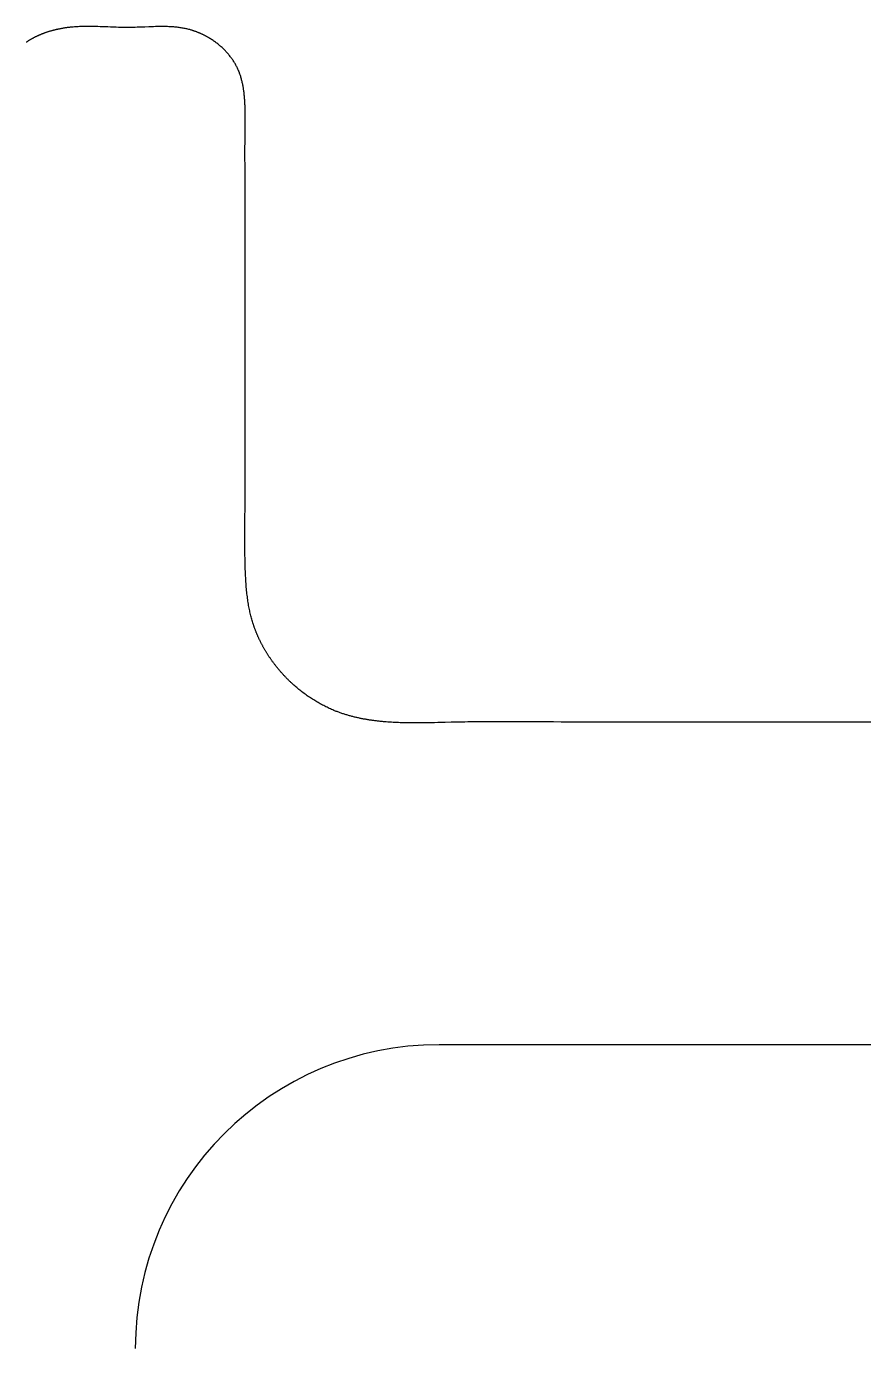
# Model space of a CAD drawing. Header units: millimetres. Extents: x -9 to 276, y -90 to 14.
# Drawn here: x 258.61 to 264.33, y 4.97 to 14 of the extents above; entities that cross this region are included whole.
import ezdxf

# ---------------------------------------------------------------- set-up
doc = ezdxf.new("R2010")
doc.units = ezdxf.units.MM
doc.layers.add('BLACK', color=7, linetype='CONTINUOUS')

msp = doc.modelspace()

# ---------------------------------------------------------------- linework, layer by layer
at = {"layer": 'BLACK', "linetype": 'Continuous'}
for p, q in [((258.894683, 13.993612), (258.890611, 13.993107)), ((258.898849, 13.994107), (258.894683, 13.993612)), ((258.903015, 13.994582), (258.898849, 13.994107)), ((258.907182, 13.995037), (258.903015, 13.994582)), ((258.91135, 13.995471), (258.907182, 13.995037)), ((258.919687, 13.996281), (258.91135, 13.995471)), ((258.928027, 13.997015), (258.919687, 13.996281)), ((258.936369, 13.997675), (258.928027, 13.997015)), ((258.944714, 13.998264), (258.936369, 13.997675)), ((258.953062, 13.998785), (258.944714, 13.998264)), ((258.961412, 13.99924), (258.953062, 13.998785)), ((258.969765, 13.999632), (258.961412, 13.99924)), ((258.97812, 13.999964), (258.969765, 13.999632)), ((258.986479, 14.000238), (258.97812, 13.999964)), ((258.99484, 14.000456), (258.986479, 14.000238)), ((259.003205, 14.000622), (258.99484, 14.000456)), ((259.011572, 14.000738), (259.003205, 14.000622)), ((259.019942, 14.000807), (259.011572, 14.000738)), ((259.028315, 14.000831), (259.019942, 14.000807)), ((259.036692, 14.000813), (259.028315, 14.000831)), ((259.045072, 14.000755), (259.036692, 14.000813)), ((259.053454, 14.000661), (259.045072, 14.000755)), ((259.061841, 14.000532), (259.053454, 14.000661)), ((259.07023, 14.000372), (259.061841, 14.000532)), ((259.078623, 14.000182), (259.07023, 14.000372)), ((259.087019, 13.999967), (259.078623, 14.000182)), ((259.095419, 13.999727), (259.087019, 13.999967)), ((259.112228, 13.999187), (259.095419, 13.999727)), ((259.129052, 13.998584), (259.112228, 13.999187)), ((259.145891, 13.997938), (259.129052, 13.998584)), ((259.162746, 13.997271), (259.145891, 13.997938)), ((259.181222, 13.99654), (259.162746, 13.997271)), ((259.202678, 13.995727), (259.181222, 13.99654)), ((259.220541, 13.99511), (259.202678, 13.995727)), ((259.236389, 13.994628), (259.220541, 13.99511)), ((259.250893, 13.994257), (259.236389, 13.994628)), ((259.264414, 13.993983), (259.250893, 13.994257)), ((259.277175, 13.993798), (259.264414, 13.993983)), ((259.289322, 13.993695), (259.277175, 13.993798)), ((259.300959, 13.993672), (259.289322, 13.993695)), ((259.312165, 13.993725), (259.300959, 13.993672)), ((259.318687, 13.993792), (259.312165, 13.993725)), ((259.325211, 13.993884), (259.318687, 13.993792)), ((259.331737, 13.994), (259.325211, 13.993884)), ((259.338266, 13.994138), (259.331737, 13.994)), ((259.351328, 13.994473), (259.338266, 13.994138)), ((259.364396, 13.994876), (259.351328, 13.994473)), ((259.377466, 13.995333), (259.364396, 13.994876)), ((259.390537, 13.99583), (259.377466, 13.995333)), ((259.416675, 13.996892), (259.390537, 13.99583)), ((259.442939, 13.997959), (259.416675, 13.996892)), ((259.460309, 13.998611), (259.442939, 13.997959)), ((259.47527, 13.999109), (259.460309, 13.998611)), ((259.488734, 13.99949), (259.47527, 13.999109)), ((259.501144, 13.99977), (259.488734, 13.99949)), ((259.512756, 13.99996), (259.501144, 13.99977)), ((259.523732, 14.000066), (259.512756, 13.99996)), ((259.534185, 14.000093), (259.523732, 14.000066)), ((259.544196, 14.000043), (259.534185, 14.000093)), ((259.553827, 13.99992), (259.544196, 14.000043)), ((259.563125, 13.999725), (259.553827, 13.99992)), ((259.572129, 13.99946), (259.563125, 13.999725)), ((259.580869, 13.999126), (259.572129, 13.99946)), ((259.58937, 13.998724), (259.580869, 13.999126)), ((259.597655, 13.998256), (259.58937, 13.998724)), ((259.605742, 13.997721), (259.597655, 13.998256)), ((259.613645, 13.99712), (259.605742, 13.997721)), ((259.62138, 13.996455), (259.613645, 13.99712)), ((259.628957, 13.995725), (259.62138, 13.996455)), ((259.636388, 13.994931), (259.628957, 13.995725)), ((259.643681, 13.994074), (259.636388, 13.994931)), ((259.650846, 13.993153), (259.643681, 13.994074)), ((258.622435, 13.903231), (258.619715, 13.901523)), ((258.625167, 13.904922), (258.622435, 13.903231)), ((258.627925, 13.906606), (258.625167, 13.904922)), ((258.630694, 13.908273), (258.627925, 13.906606)), ((258.633489, 13.909932), (258.630694, 13.908273)), ((258.636296, 13.911574), (258.633489, 13.909932)), ((258.639128, 13.913209), (258.636296, 13.911574)), ((258.641972, 13.914826), (258.639128, 13.913209)), ((258.644842, 13.916436), (258.641972, 13.914826)), ((258.647723, 13.918028), (258.644842, 13.916436)), ((258.650631, 13.919612), (258.647723, 13.918028)), ((258.65355, 13.921179), (258.650631, 13.919612)), ((258.656495, 13.922738), (258.65355, 13.921179)), ((258.659451, 13.92428), (258.656495, 13.922738)), ((258.662435, 13.925813), (258.659451, 13.92428)), ((258.665428, 13.927328), (258.662435, 13.925813)), ((258.66845, 13.928835), (258.665428, 13.927328)), ((258.671481, 13.930325), (258.66845, 13.928835)), ((258.67454, 13.931805), (258.671481, 13.930325)), ((258.677609, 13.933269), (258.67454, 13.931805)), ((258.680705, 13.934723), (258.677609, 13.933269)), ((258.683812, 13.936159), (258.680705, 13.934723)), ((258.686946, 13.937586), (258.683812, 13.936159)), ((258.690091, 13.938996), (258.686946, 13.937586)), ((258.693263, 13.940395), (258.690091, 13.938996)), ((258.696445, 13.941778), (258.693263, 13.940395)), ((258.699655, 13.94315), (258.696445, 13.941778)), ((258.702874, 13.944504), (258.699655, 13.94315)), ((258.706121, 13.945849), (258.702874, 13.944504)), ((258.709378, 13.947175), (258.706121, 13.945849)), ((258.712663, 13.948491), (258.709378, 13.947175)), ((258.715957, 13.949789), (258.712663, 13.948491)), ((258.71928, 13.951077), (258.715957, 13.949789)), ((258.722611, 13.952346), (258.71928, 13.951077)), ((258.725971, 13.953605), (258.722611, 13.952346)), ((258.729339, 13.954845), (258.725971, 13.953605)), ((258.732736, 13.956075), (258.729339, 13.954845)), ((258.736141, 13.957286), (258.732736, 13.956075)), ((258.739574, 13.958486), (258.736141, 13.957286)), ((258.743016, 13.959667), (258.739574, 13.958486)), ((258.746486, 13.960837), (258.743016, 13.959667)), ((258.749964, 13.961988), (258.746486, 13.960837)), ((258.753471, 13.963127), (258.749964, 13.961988)), ((258.756985, 13.964247), (258.753471, 13.963127)), ((258.760528, 13.965356), (258.756985, 13.964247)), ((258.764078, 13.966446), (258.760528, 13.965356)), ((258.767657, 13.967523), (258.764078, 13.966446)), ((258.771242, 13.968581), (258.767657, 13.967523)), ((258.774856, 13.969627), (258.771242, 13.968581)), ((258.778477, 13.970654), (258.774856, 13.969627)), ((258.782126, 13.971667), (258.778477, 13.970654)), ((258.785781, 13.972662), (258.782126, 13.971667)), ((258.789465, 13.973643), (258.785781, 13.972662)), ((258.793154, 13.974606), (258.789465, 13.973643)), ((258.796872, 13.975554), (258.793154, 13.974606)), ((258.800595, 13.976484), (258.796872, 13.975554)), ((258.804346, 13.977399), (258.800595, 13.976484)), ((258.808102, 13.978295), (258.804346, 13.977399)), ((258.811886, 13.979177), (258.808102, 13.978295)), ((258.815675, 13.980039), (258.811886, 13.979177)), ((258.819491, 13.980887), (258.815675, 13.980039)), ((258.823312, 13.981715), (258.819491, 13.980887)), ((258.82716, 13.982529), (258.823312, 13.981715)), ((258.831013, 13.983323), (258.82716, 13.982529)), ((258.834891, 13.984102), (258.831013, 13.983323)), ((258.838774, 13.984861), (258.834891, 13.984102)), ((258.842683, 13.985604), (258.838774, 13.984861)), ((258.846596, 13.986328), (258.842683, 13.985604)), ((258.850534, 13.987036), (258.846596, 13.986328)), ((258.854476, 13.987724), (258.850534, 13.987036)), ((258.858443, 13.988396), (258.854476, 13.987724)), ((258.862412, 13.989049), (258.858443, 13.988396)), ((258.866406, 13.989684), (258.862412, 13.989049)), ((258.870403, 13.9903), (258.866406, 13.989684)), ((258.874424, 13.990899), (258.870403, 13.9903)), ((258.878447, 13.991478), (258.874424, 13.990899)), ((258.882493, 13.992041), (258.878447, 13.991478)), ((258.886541, 13.992583), (258.882493, 13.992041)), ((258.890611, 13.993107), (258.886541, 13.992583)), ((259.657889, 13.992168), (259.650846, 13.993153)), ((259.664818, 13.991121), (259.657889, 13.992168)), ((259.671639, 13.990011), (259.664818, 13.991121)), ((259.678357, 13.988838), (259.671639, 13.990011)), ((259.684977, 13.987602), (259.678357, 13.988838)), ((259.691506, 13.986304), (259.684977, 13.987602)), ((259.697946, 13.984943), (259.691506, 13.986304)), ((259.704302, 13.983519), (259.697946, 13.984943)), ((259.710578, 13.982033), (259.704302, 13.983519)), ((259.716777, 13.980484), (259.710578, 13.982033)), ((259.722903, 13.978871), (259.716777, 13.980484)), ((259.728959, 13.977196), (259.722903, 13.978871)), ((259.729519, 13.977037), (259.728959, 13.977196)), ((259.73255, 13.976163), (259.729519, 13.977037)), ((259.735578, 13.97527), (259.73255, 13.976163)), ((259.738611, 13.974354), (259.735578, 13.97527)), ((259.74164, 13.973418), (259.738611, 13.974354)), ((259.744672, 13.972461), (259.74164, 13.973418)), ((259.747701, 13.971483), (259.744672, 13.972461)), ((259.750732, 13.970483), (259.747701, 13.971483)), ((259.75376, 13.969464), (259.750732, 13.970483)), ((259.756789, 13.968423), (259.75376, 13.969464)), ((259.759814, 13.967362), (259.756789, 13.968423)), ((259.762841, 13.966279), (259.759814, 13.967362)), ((259.765863, 13.965177), (259.762841, 13.966279)), ((259.768886, 13.964053), (259.765863, 13.965177)), ((259.771904, 13.962909), (259.768886, 13.964053)), ((259.774922, 13.961744), (259.771904, 13.962909)), ((259.777934, 13.960559), (259.774922, 13.961744)), ((259.780946, 13.959354), (259.777934, 13.960559)), ((259.783952, 13.958129), (259.780946, 13.959354)), ((259.786957, 13.956882), (259.783952, 13.958129)), ((259.789956, 13.955617), (259.786957, 13.956882)), ((259.792953, 13.954331), (259.789956, 13.955617)), ((259.795943, 13.953025), (259.792953, 13.954331)), ((259.798931, 13.951699), (259.795943, 13.953025)), ((259.801912, 13.950354), (259.798931, 13.951699)), ((259.80489, 13.948989), (259.801912, 13.950354)), ((259.80786, 13.947604), (259.80489, 13.948989)), ((259.810827, 13.9462), (259.80786, 13.947604)), ((259.813786, 13.944777), (259.810827, 13.9462)), ((259.81674, 13.943334), (259.813786, 13.944777)), ((259.819686, 13.941873), (259.81674, 13.943334)), ((259.822627, 13.940392), (259.819686, 13.941873)), ((259.825559, 13.938892), (259.822627, 13.940392)), ((259.828485, 13.937374), (259.825559, 13.938892)), ((259.831403, 13.935837), (259.828485, 13.937374)), ((259.834314, 13.934281), (259.831403, 13.935837)), ((259.837216, 13.932708), (259.834314, 13.934281)), ((259.84011, 13.931116), (259.837216, 13.932708)), ((259.842995, 13.929506), (259.84011, 13.931116)), ((259.845871, 13.927877), (259.842995, 13.929506)), ((259.848738, 13.926232), (259.845871, 13.927877)), ((259.851596, 13.924568), (259.848738, 13.926232)), ((259.854444, 13.922887), (259.851596, 13.924568)), ((259.86011, 13.919473), (259.854444, 13.922887)), ((259.865734, 13.915991), (259.86011, 13.919473)), ((259.871315, 13.912442), (259.865734, 13.915991)), ((259.876849, 13.908827), (259.871315, 13.912442)), ((259.882336, 13.905148), (259.876849, 13.908827)), ((259.887773, 13.901407), (259.882336, 13.905148)), ((258.609032, 13.89458), (258.606411, 13.892817)), ((258.611679, 13.896336), (258.609032, 13.89458)), ((258.614337, 13.898075), (258.611679, 13.896336)), ((258.61702, 13.899807), (258.614337, 13.898075)), ((258.619715, 13.901523), (258.61702, 13.899807)), ((259.893158, 13.897603), (259.887773, 13.901407)), ((259.89849, 13.89374), (259.893158, 13.897603)), ((259.903767, 13.889818), (259.89849, 13.89374)), ((259.908987, 13.885839), (259.903767, 13.889818)), ((259.914148, 13.881805), (259.908987, 13.885839)), ((259.919249, 13.877716), (259.914148, 13.881805)), ((259.924288, 13.873575), (259.919249, 13.877716)), ((259.929263, 13.869382), (259.924288, 13.873575)), ((259.934173, 13.86514), (259.929263, 13.869382)), ((259.939017, 13.86085), (259.934173, 13.86514)), ((259.943794, 13.856514), (259.939017, 13.86085)), ((259.948501, 13.852133), (259.943794, 13.856514)), ((259.953137, 13.847708), (259.948501, 13.852133)), ((259.957703, 13.843242), (259.953137, 13.847708)), ((259.962195, 13.838735), (259.957703, 13.843242)), ((259.966614, 13.834189), (259.962195, 13.838735)), ((259.970958, 13.829606), (259.966614, 13.834189)), ((259.975227, 13.824988), (259.970958, 13.829606)), ((259.979418, 13.820335), (259.975227, 13.824988)), ((259.983532, 13.815649), (259.979418, 13.820335)), ((259.987568, 13.810931), (259.983532, 13.815649)), ((259.991525, 13.806184), (259.987568, 13.810931)), ((259.995403, 13.801408), (259.991525, 13.806184)), ((259.9992, 13.796604), (259.995403, 13.801408)), ((260.002916, 13.791775), (259.9992, 13.796604)), ((260.006551, 13.78692), (260.002916, 13.791775)), ((260.010104, 13.782043), (260.006551, 13.78692)), ((260.013575, 13.777143), (260.010104, 13.782043)), ((260.016963, 13.772222), (260.013575, 13.777143)), ((260.020269, 13.767282), (260.016963, 13.772222)), ((260.023491, 13.762323), (260.020269, 13.767282)), ((260.02663, 13.757346), (260.023491, 13.762323)), ((260.029685, 13.752353), (260.02663, 13.757346)), ((260.032656, 13.747345), (260.029685, 13.752353)), ((260.035544, 13.742322), (260.032656, 13.747345)), ((260.038347, 13.737286), (260.035544, 13.742322)), ((260.041066, 13.732238), (260.038347, 13.737286)), ((260.043702, 13.727178), (260.041066, 13.732238)), ((260.046253, 13.722107), (260.043702, 13.727178)), ((260.047604, 13.719349), (260.046253, 13.722107)), ((260.048933, 13.716582), (260.047604, 13.719349)), ((260.05024, 13.713806), (260.048933, 13.716582)), ((260.051526, 13.711021), (260.05024, 13.713806)), ((260.052791, 13.708228), (260.051526, 13.711021)), ((260.054036, 13.705427), (260.052791, 13.708228)), ((260.055259, 13.702617), (260.054036, 13.705427)), ((260.056462, 13.699799), (260.055259, 13.702617)), ((260.057645, 13.696972), (260.056462, 13.699799)), ((260.058807, 13.694138), (260.057645, 13.696972)), ((260.059949, 13.691295), (260.058807, 13.694138)), ((260.061071, 13.688444), (260.059949, 13.691295)), ((260.062174, 13.685585), (260.061071, 13.688444)), ((260.063257, 13.682719), (260.062174, 13.685585)), ((260.06432, 13.679844), (260.063257, 13.682719)), ((260.065364, 13.676962), (260.06432, 13.679844)), ((260.06639, 13.674072), (260.065364, 13.676962)), ((260.067396, 13.671175), (260.06639, 13.674072)), ((260.069353, 13.665358), (260.067396, 13.671175)), ((260.071236, 13.659512), (260.069353, 13.665358)), ((260.073047, 13.653637), (260.071236, 13.659512)), ((260.074788, 13.647734), (260.073047, 13.653637)), ((260.076458, 13.641804), (260.074788, 13.647734)), ((260.078061, 13.635847), (260.076458, 13.641804)), ((260.079598, 13.629863), (260.078061, 13.635847)), ((260.081068, 13.623854), (260.079598, 13.629863)), ((260.082475, 13.61782), (260.081068, 13.623854)), ((260.08382, 13.611762), (260.082475, 13.61782)), ((260.085103, 13.60568), (260.08382, 13.611762)), ((260.086326, 13.599575), (260.085103, 13.60568)), ((260.08749, 13.593448), (260.086326, 13.599575)), ((260.088598, 13.587298), (260.08749, 13.593448)), ((260.08965, 13.581128), (260.088598, 13.587298)), ((260.090647, 13.574936), (260.08965, 13.581128)), ((260.091591, 13.568725), (260.090647, 13.574936)), ((260.092484, 13.562495), (260.091591, 13.568725)), ((260.093326, 13.556245), (260.092484, 13.562495)), ((260.094119, 13.549978), (260.093326, 13.556245)), ((260.094864, 13.543693), (260.094119, 13.549978)), ((260.095564, 13.537391), (260.094864, 13.543693)), ((260.096218, 13.531073), (260.095564, 13.537391)), ((260.096829, 13.524739), (260.096218, 13.531073)), ((260.097397, 13.51839), (260.096829, 13.524739)), ((260.097925, 13.512027), (260.097397, 13.51839)), ((260.098414, 13.50565), (260.097925, 13.512027)), ((260.098864, 13.49926), (260.098414, 13.50565)), ((260.099278, 13.492858), (260.098864, 13.49926)), ((260.099656, 13.486443), (260.099278, 13.492858)), ((260.1, 13.480017), (260.099656, 13.486443)), ((260.100311, 13.47358), (260.1, 13.480017)), ((260.100592, 13.467134), (260.100311, 13.47358)), ((260.100842, 13.460678), (260.100592, 13.467134)), ((260.101064, 13.454213), (260.100842, 13.460678)), ((260.101258, 13.44774), (260.101064, 13.454213)), ((260.101427, 13.441259), (260.101258, 13.44774)), ((260.101571, 13.434771), (260.101427, 13.441259)), ((260.101693, 13.428277), (260.101571, 13.434771)), ((260.101792, 13.421778), (260.101693, 13.428277)), ((260.101871, 13.415273), (260.101792, 13.421778)), ((260.10184, 13.35008), (260.101933, 13.363125)), ((260.101973, 13.40225), (260.101871, 13.415273)), ((260.101933, 13.363125), (260.101993, 13.376171)), ((260.102011, 13.389215), (260.101973, 13.40225)), ((260.101993, 13.376171), (260.102011, 13.389215)), ((260.101127, 13.266494), (260.101277, 13.287899)), ((260.101277, 13.287899), (260.101459, 13.309362)), ((260.101459, 13.309362), (260.1016, 13.324017)), ((260.1016, 13.324017), (260.10184, 13.35008)), ((260.100777, 13.139051), (260.100803, 13.181369)), ((260.100803, 13.181369), (260.100847, 13.202584)), ((260.100847, 13.202584), (260.100914, 13.22384)), ((260.100914, 13.22384), (260.101007, 13.245142)), ((260.101007, 13.245142), (260.101127, 13.266494)), ((260.10082, 13.096854), (260.100777, 13.139051)), ((260.100913, 13.054748), (260.10082, 13.096854)), ((260.10104, 13.012701), (260.100913, 13.054748)), ((260.101185, 12.970683), (260.10104, 13.012701)), ((260.101257, 12.950031), (260.101185, 12.970683)), ((260.101458, 12.885958), (260.101257, 12.950031)), ((260.101571, 12.834815), (260.101458, 12.885958)), ((260.101639, 12.783591), (260.101571, 12.834815)), ((260.101669, 12.7323), (260.101639, 12.783591)), ((260.101668, 12.680955), (260.101669, 12.7323)), ((260.101642, 12.62957), (260.101668, 12.680955)), ((260.101474, 12.475313), (260.101596, 12.578159)), ((260.101596, 12.578159), (260.101642, 12.62957)), ((260.101457, 11.615747), (260.101458, 12.462554)), ((260.101458, 12.462554), (260.101474, 12.475313)), ((260.101667, 11.532544), (260.101457, 11.615747)), ((260.101904, 11.449326), (260.101667, 11.532544)), ((260.102159, 11.359397), (260.101904, 11.449326)), ((260.102395, 11.262878), (260.102159, 11.359397)), ((260.102532, 11.182242), (260.102395, 11.262878)), ((260.102588, 11.110648), (260.102532, 11.182242)), ((260.102569, 11.045129), (260.102588, 11.110648)), ((260.102479, 10.984078), (260.102569, 11.045129)), ((260.102098, 10.871752), (260.102322, 10.926506)), ((260.102322, 10.926506), (260.102479, 10.984078)), ((260.101809, 10.819345), (260.102098, 10.871752)), ((260.10119, 10.736477), (260.101456, 10.768939)), ((260.101456, 10.768939), (260.101809, 10.819345)), ((260.100165, 10.612746), (260.100487, 10.655247)), ((260.100487, 10.655247), (260.100907, 10.704017)), ((260.100907, 10.704017), (260.10119, 10.736477)), ((260.099831, 10.544555), (260.099953, 10.57674)), ((260.099953, 10.57674), (260.100165, 10.612746)), ((260.099788, 10.514978), (260.099831, 10.544555)), ((260.099821, 10.487333), (260.099788, 10.514978)), ((260.099925, 10.4612), (260.099821, 10.487333)), ((260.100099, 10.436293), (260.099925, 10.4612)), ((260.10034, 10.412409), (260.100099, 10.436293)), ((260.100648, 10.389395), (260.10034, 10.412409)), ((260.101023, 10.367135), (260.100648, 10.389395)), ((260.101462, 10.345535), (260.101023, 10.367135)), ((260.101867, 10.328463), (260.101462, 10.345535)), ((260.102358, 10.310527), (260.101867, 10.328463)), ((260.102889, 10.293797), (260.102358, 10.310527)), ((260.103462, 10.278014), (260.102889, 10.293797)), ((260.104082, 10.263003), (260.103462, 10.278014)), ((260.104749, 10.24864), (260.104082, 10.263003)), ((260.105467, 10.234832), (260.104749, 10.24864)), ((260.106235, 10.221508), (260.105467, 10.234832)), ((260.107055, 10.208613), (260.106235, 10.221508)), ((260.107927, 10.196101), (260.107055, 10.208613)), ((260.108852, 10.183935), (260.107927, 10.196101)), ((260.10983, 10.172085), (260.108852, 10.183935)), ((260.110862, 10.160523), (260.10983, 10.172085)), ((260.111948, 10.149228), (260.110862, 10.160523)), ((260.113088, 10.13818), (260.111948, 10.149228)), ((260.114282, 10.127362), (260.113088, 10.13818)), ((260.11553, 10.11676), (260.114282, 10.127362)), ((260.116833, 10.10636), (260.11553, 10.11676)), ((260.118191, 10.096152), (260.116833, 10.10636)), ((260.119604, 10.086123), (260.118191, 10.096152)), ((260.121071, 10.076266), (260.119604, 10.086123)), ((260.122594, 10.06657), (260.121071, 10.076266)), ((260.124171, 10.05703), (260.122594, 10.06657)), ((260.125803, 10.047637), (260.124171, 10.05703)), ((260.127491, 10.038385), (260.125803, 10.047637)), ((260.129233, 10.029268), (260.127491, 10.038385)), ((260.131031, 10.02028), (260.129233, 10.029268)), ((260.132884, 10.011417), (260.131031, 10.02028)), ((260.134793, 10.002674), (260.132884, 10.011417)), ((260.136757, 9.994045), (260.134793, 10.002674)), ((260.138776, 9.985528), (260.136757, 9.994045)), ((260.14085, 9.977119), (260.138776, 9.985528)), ((260.142981, 9.968812), (260.14085, 9.977119)), ((260.145167, 9.960607), (260.142981, 9.968812)), ((260.147409, 9.952498), (260.145167, 9.960607)), ((260.149706, 9.944483), (260.147409, 9.952498)), ((260.15206, 9.936559), (260.149706, 9.944483)), ((260.15447, 9.928724), (260.15206, 9.936559)), ((260.156643, 9.921881), (260.15447, 9.928724)), ((260.157916, 9.917964), (260.156643, 9.921881)), ((260.159208, 9.914052), (260.157916, 9.917964)), ((260.160523, 9.910137), (260.159208, 9.914052)), ((260.161857, 9.906228), (260.160523, 9.910137)), ((260.163213, 9.902315), (260.161857, 9.906228)), ((260.164588, 9.898408), (260.163213, 9.902315)), ((260.165986, 9.894498), (260.164588, 9.898408)), ((260.167402, 9.890595), (260.165986, 9.894498)), ((260.168842, 9.886688), (260.167402, 9.890595)), ((260.1703, 9.882788), (260.168842, 9.886688)), ((260.17178, 9.878885), (260.1703, 9.882788)), ((260.17328, 9.874988), (260.17178, 9.878885)), ((260.174802, 9.871089), (260.17328, 9.874988)), ((260.176343, 9.867197), (260.174802, 9.871089)), ((260.177907, 9.863302), (260.176343, 9.867197)), ((260.179489, 9.859414), (260.177907, 9.863302)), ((260.181094, 9.855524), (260.179489, 9.859414)), ((260.182717, 9.851642), (260.181094, 9.855524)), ((260.184363, 9.847757), (260.182717, 9.851642)), ((260.186028, 9.84388), (260.184363, 9.847757)), ((260.187715, 9.840001), (260.186028, 9.84388)), ((260.189421, 9.836129), (260.187715, 9.840001)), ((260.19115, 9.832257), (260.189421, 9.836129)), ((260.192897, 9.828391), (260.19115, 9.832257)), ((260.194666, 9.824525), (260.192897, 9.828391)), ((260.196454, 9.820667), (260.194666, 9.824525)), ((260.198265, 9.816807), (260.196454, 9.820667)), ((260.200094, 9.812956), (260.198265, 9.816807)), ((260.201945, 9.809104), (260.200094, 9.812956)), ((260.203815, 9.805261), (260.201945, 9.809104)), ((260.205707, 9.801417), (260.203815, 9.805261)), ((260.207617, 9.797581), (260.205707, 9.801417)), ((260.20955, 9.793746), (260.207617, 9.797581)), ((260.211501, 9.789919), (260.20955, 9.793746)), ((260.213474, 9.786093), (260.211501, 9.789919)), ((260.215465, 9.782275), (260.213474, 9.786093)), ((260.217478, 9.778458), (260.215465, 9.782275)), ((260.21951, 9.77465), (260.217478, 9.778458)), ((260.221564, 9.770843), (260.21951, 9.77465)), ((260.223635, 9.767044), (260.221564, 9.770843)), ((260.225729, 9.763248), (260.223635, 9.767044)), ((260.22784, 9.75946), (260.225729, 9.763248)), ((260.229974, 9.755674), (260.22784, 9.75946)), ((260.232125, 9.751898), (260.229974, 9.755674)), ((260.234298, 9.748124), (260.232125, 9.751898)), ((260.236489, 9.744359), (260.234298, 9.748124)), ((260.238701, 9.740596), (260.236489, 9.744359)), ((260.240931, 9.736844), (260.238701, 9.740596)), ((260.243183, 9.733094), (260.240931, 9.736844)), ((260.245452, 9.729354), (260.243183, 9.733094)), ((260.247743, 9.725617), (260.245452, 9.729354)), ((260.250051, 9.72189), (260.247743, 9.725617)), ((260.25238, 9.718167), (260.250051, 9.72189)), ((260.254727, 9.714453), (260.25238, 9.718167)), ((260.257095, 9.710744), (260.254727, 9.714453)), ((260.25948, 9.707045), (260.257095, 9.710744)), ((260.261886, 9.703351), (260.25948, 9.707045)), ((260.264309, 9.699667), (260.261886, 9.703351)), ((260.266753, 9.695987), (260.264309, 9.699667)), ((260.269214, 9.692319), (260.266753, 9.695987)), ((260.271696, 9.688655), (260.269214, 9.692319)), ((260.274195, 9.685003), (260.271696, 9.688655)), ((260.276714, 9.681355), (260.274195, 9.685003)), ((260.27925, 9.677719), (260.276714, 9.681355)), ((260.281806, 9.674089), (260.27925, 9.677719)), ((260.284379, 9.67047), (260.281806, 9.674089)), ((260.286972, 9.666857), (260.284379, 9.67047)), ((260.289581, 9.663255), (260.286972, 9.666857)), ((260.292211, 9.65966), (260.289581, 9.663255)), ((260.294857, 9.656077), (260.292211, 9.65966)), ((260.297522, 9.652501), (260.294857, 9.656077)), ((260.300204, 9.648936), (260.297522, 9.652501)), ((260.302905, 9.645379), (260.300204, 9.648936)), ((260.305622, 9.641834), (260.302905, 9.645379)), ((260.308359, 9.638296), (260.305622, 9.641834)), ((260.311112, 9.634771), (260.308359, 9.638296)), ((260.313883, 9.631254), (260.311112, 9.634771)), ((260.316671, 9.627749), (260.313883, 9.631254)), ((260.319477, 9.624253), (260.316671, 9.627749)), ((260.322298, 9.620769), (260.319477, 9.624253)), ((260.325139, 9.617294), (260.322298, 9.620769)), ((260.327995, 9.613832), (260.325139, 9.617294)), ((260.330869, 9.610379), (260.327995, 9.613832)), ((260.333758, 9.606939), (260.330869, 9.610379)), ((260.336665, 9.603509), (260.333758, 9.606939)), ((260.339588, 9.600092), (260.336665, 9.603509)), ((260.342528, 9.596685), (260.339588, 9.600092)), ((260.345484, 9.593291), (260.342528, 9.596685)), ((260.348456, 9.589908), (260.345484, 9.593291)), ((260.351444, 9.586537), (260.348456, 9.589908)), ((260.354449, 9.583178), (260.351444, 9.586537)), ((260.357468, 9.579833), (260.354449, 9.583178)), ((260.360504, 9.576499), (260.357468, 9.579833)), ((260.363555, 9.573178), (260.360504, 9.576499)), ((260.366623, 9.569869), (260.363555, 9.573178)), ((260.369704, 9.566574), (260.366623, 9.569869)), ((260.372802, 9.563291), (260.369704, 9.566574)), ((260.375914, 9.560022), (260.372802, 9.563291)), ((260.379042, 9.556766), (260.375914, 9.560022)), ((260.382184, 9.553523), (260.379042, 9.556766)), ((260.385341, 9.550294), (260.382184, 9.553523)), ((260.388513, 9.547079), (260.385341, 9.550294)), ((260.391699, 9.543877), (260.388513, 9.547079)), ((260.394899, 9.54069), (260.391699, 9.543877)), ((260.398114, 9.537516), (260.394899, 9.54069)), ((260.401343, 9.534357), (260.398114, 9.537516)), ((260.404585, 9.531212), (260.401343, 9.534357)), ((260.407842, 9.528082), (260.404585, 9.531212)), ((260.411112, 9.524966), (260.407842, 9.528082)), ((260.414395, 9.521865), (260.411112, 9.524966)), ((260.417692, 9.518778), (260.414395, 9.521865)), ((260.421003, 9.515707), (260.417692, 9.518778)), ((260.427662, 9.50961), (260.421003, 9.515707)), ((260.434373, 9.503574), (260.427662, 9.50961)), ((260.441135, 9.497601), (260.434373, 9.503574)), ((260.447945, 9.491692), (260.441135, 9.497601)), ((260.454803, 9.485846), (260.447945, 9.491692)), ((260.461707, 9.480066), (260.454803, 9.485846)), ((260.468658, 9.474352), (260.461707, 9.480066)), ((260.475652, 9.468705), (260.468658, 9.474352)), ((260.48269, 9.463126), (260.475652, 9.468705)), ((260.489769, 9.457616), (260.48269, 9.463126)), ((260.496889, 9.452176), (260.489769, 9.457616)), ((260.504049, 9.446805), (260.496889, 9.452176)), ((260.511246, 9.441506), (260.504049, 9.446805)), ((260.518481, 9.436279), (260.511246, 9.441506)), ((260.525752, 9.431125), (260.518481, 9.436279)), ((260.533057, 9.426044), (260.525752, 9.431125)), ((260.540396, 9.421037), (260.533057, 9.426044)), ((260.547767, 9.416104), (260.540396, 9.421037)), ((260.555168, 9.411247), (260.547767, 9.416104)), ((260.5626, 9.406466), (260.555168, 9.411247)), ((260.57006, 9.401762), (260.5626, 9.406466)), ((260.577547, 9.397135), (260.57006, 9.401762)), ((260.58506, 9.392585), (260.577547, 9.397135)), ((260.592598, 9.388114), (260.58506, 9.392585)), ((260.60016, 9.383721), (260.592598, 9.388114)), ((260.607745, 9.379408), (260.60016, 9.383721)), ((260.615351, 9.375174), (260.607745, 9.379408)), ((260.622977, 9.37102), (260.615351, 9.375174)), ((260.630622, 9.366947), (260.622977, 9.37102)), ((260.638285, 9.362954), (260.630622, 9.366947)), ((260.645965, 9.359043), (260.638285, 9.362954)), ((260.65366, 9.355213), (260.645965, 9.359043)), ((260.66137, 9.351465), (260.65366, 9.355213)), ((260.669094, 9.347799), (260.66137, 9.351465)), ((260.67683, 9.344215), (260.669094, 9.347799)), ((260.684578, 9.340714), (260.67683, 9.344215)), ((260.692335, 9.337296), (260.684578, 9.340714)), ((260.700103, 9.333961), (260.692335, 9.337296)), ((260.707878, 9.330709), (260.700103, 9.333961)), ((260.713344, 9.328474), (260.707878, 9.330709)), ((260.718823, 9.326277), (260.713344, 9.328474)), ((260.724312, 9.324117), (260.718823, 9.326277)), ((260.729813, 9.321994), (260.724312, 9.324117)), ((260.735326, 9.319907), (260.729813, 9.321994)), ((260.740849, 9.317856), (260.735326, 9.319907)), ((260.746384, 9.315842), (260.740849, 9.317856)), ((260.751929, 9.313863), (260.746384, 9.315842)), ((260.757486, 9.31192), (260.751929, 9.313863)), ((260.763053, 9.310011), (260.757486, 9.31192)), ((260.768631, 9.308137), (260.763053, 9.310011)), ((260.77422, 9.306298), (260.768631, 9.308137)), ((260.779819, 9.304493), (260.77422, 9.306298)), ((260.785429, 9.302722), (260.779819, 9.304493)), ((260.791049, 9.300985), (260.785429, 9.302722)), ((260.796679, 9.299281), (260.791049, 9.300985)), ((260.80232, 9.297609), (260.796679, 9.299281)), ((260.80797, 9.295971), (260.80232, 9.297609)), ((260.813631, 9.294365), (260.80797, 9.295971)), ((260.819301, 9.292791), (260.813631, 9.294365)), ((260.824981, 9.291249), (260.819301, 9.292791)), ((260.83067, 9.289738), (260.824981, 9.291249)), ((260.836369, 9.288259), (260.83067, 9.289738)), ((260.842078, 9.28681), (260.836369, 9.288259)), ((260.847796, 9.285393), (260.842078, 9.28681)), ((260.853523, 9.284005), (260.847796, 9.285393)), ((260.859259, 9.282648), (260.853523, 9.284005)), ((260.865004, 9.28132), (260.859259, 9.282648)), ((260.870759, 9.280022), (260.865004, 9.28132)), ((260.876522, 9.278753), (260.870759, 9.280022)), ((260.882294, 9.277513), (260.876522, 9.278753)), ((260.888074, 9.276302), (260.882294, 9.277513)), ((260.893863, 9.275118), (260.888074, 9.276302)), ((260.899661, 9.273963), (260.893863, 9.275118)), ((260.905467, 9.272836), (260.899661, 9.273963)), ((260.911281, 9.271735), (260.905467, 9.272836)), ((260.917103, 9.270662), (260.911281, 9.271735)), ((260.922934, 9.269616), (260.917103, 9.270662)), ((260.928772, 9.268597), (260.922934, 9.269616)), ((260.934618, 9.267603), (260.928772, 9.268597)), ((260.940473, 9.266636), (260.934618, 9.267603)), ((260.946334, 9.265694), (260.940473, 9.266636)), ((260.952203, 9.264777), (260.946334, 9.265694)), ((260.95808, 9.263886), (260.952203, 9.264777)), ((260.963964, 9.263019), (260.95808, 9.263886)), ((260.969856, 9.262177), (260.963964, 9.263019)), ((260.975754, 9.261358), (260.969856, 9.262177)), ((260.98166, 9.260564), (260.975754, 9.261358)), ((260.987573, 9.259793), (260.98166, 9.260564)), ((260.993492, 9.259046), (260.987573, 9.259793)), ((260.999419, 9.258322), (260.993492, 9.259046)), ((261.005352, 9.25762), (260.999419, 9.258322)), ((261.011291, 9.25694), (261.005352, 9.25762)), ((261.017238, 9.256283), (261.011291, 9.25694)), ((261.02319, 9.255648), (261.017238, 9.256283)), ((261.029149, 9.255034), (261.02319, 9.255648)), ((261.035114, 9.254441), (261.029149, 9.255034)), ((261.041085, 9.253869), (261.035114, 9.254441)), ((261.047062, 9.253318), (261.041085, 9.253869)), ((261.053045, 9.252787), (261.047062, 9.253318)), ((261.059034, 9.252276), (261.053045, 9.252787)), ((261.065029, 9.251785), (261.059034, 9.252276)), ((261.077034, 9.250861), (261.065029, 9.251785)), ((261.089062, 9.250012), (261.077034, 9.250861)), ((261.10111, 9.249236), (261.089062, 9.250012)), ((261.113179, 9.248531), (261.10111, 9.249236)), ((261.125267, 9.247894), (261.113179, 9.248531)), ((261.137373, 9.247323), (261.125267, 9.247894)), ((261.149497, 9.246816), (261.137373, 9.247323)), ((261.161638, 9.24637), (261.149497, 9.246816)), ((261.173795, 9.245983), (261.161638, 9.24637)), ((261.185967, 9.245652), (261.173795, 9.245983)), ((261.198154, 9.245376), (261.185967, 9.245652)), ((261.210355, 9.245151), (261.198154, 9.245376)), ((261.222569, 9.244976), (261.210355, 9.245151)), ((261.234795, 9.244848), (261.222569, 9.244976)), ((261.247033, 9.244765), (261.234795, 9.244848)), ((261.259281, 9.244724), (261.247033, 9.244765)), ((261.271539, 9.244723), (261.259281, 9.244724)), ((261.283806, 9.244759), (261.271539, 9.244723)), ((261.296081, 9.244831), (261.283806, 9.244759)), ((261.308364, 9.244936), (261.296081, 9.244831)), ((261.320654, 9.245072), (261.308364, 9.244936)), ((261.332949, 9.245236), (261.320654, 9.245072)), ((261.34525, 9.245425), (261.332949, 9.245236)), ((261.357555, 9.245638), (261.34525, 9.245425)), ((261.369864, 9.245873), (261.357555, 9.245638)), ((261.394489, 9.246395), (261.369864, 9.245873)), ((261.419118, 9.246974), (261.394489, 9.246395)), ((261.443747, 9.24759), (261.419118, 9.246974)), ((261.468367, 9.248225), (261.443747, 9.24759)), ((261.510084, 9.24929), (261.468367, 9.248225)), ((261.539849, 9.25), (261.510084, 9.24929)), ((261.560964, 9.250459), (261.539849, 9.25)), ((261.582055, 9.250878), (261.560964, 9.250459)), ((261.603124, 9.251259), (261.582055, 9.250878)), ((261.624172, 9.251603), (261.603124, 9.251259)), ((261.645198, 9.251911), (261.624172, 9.251603)), ((261.666205, 9.252185), (261.645198, 9.251911)), ((261.687192, 9.252425), (261.666205, 9.252185)), ((261.70816, 9.252633), (261.687192, 9.252425)), ((261.72911, 9.252811), (261.70816, 9.252633)), ((261.750043, 9.252959), (261.72911, 9.252811)), ((261.77096, 9.25308), (261.750043, 9.252959)), ((261.791861, 9.253173), (261.77096, 9.25308)), ((261.812747, 9.25324), (261.791861, 9.253173)), ((261.833619, 9.253284), (261.812747, 9.25324)), ((261.854477, 9.253304), (261.833619, 9.253284)), ((261.875323, 9.253303), (261.854477, 9.253304)), ((261.916979, 9.25324), (261.875323, 9.253303)), ((261.958594, 9.253106), (261.916979, 9.25324)), ((262.000172, 9.25291), (261.958594, 9.253106)), ((262.041721, 9.252663), (262.000172, 9.25291)), ((262.083246, 9.252375), (262.041721, 9.252663)), ((262.124752, 9.252057), (262.083246, 9.252375)), ((262.207736, 9.251368), (262.124752, 9.252057)), ((262.261691, 9.250916), (262.207736, 9.251368)), ((262.329344, 9.250383), (262.261691, 9.250916)), ((262.385378, 9.25), (262.329344, 9.250383)), ((262.427109, 9.249763), (262.385378, 9.25)), ((262.468864, 9.249568), (262.427109, 9.249763)), ((262.510641, 9.249411), (262.468864, 9.249568)), ((262.55244, 9.249291), (262.510641, 9.249411)), ((262.594258, 9.249203), (262.55244, 9.249291)), ((262.636094, 9.249146), (262.594258, 9.249203)), ((262.677945, 9.249116), (262.636094, 9.249146)), ((262.719812, 9.249111), (262.677945, 9.249116)), ((262.761691, 9.249128), (262.719812, 9.249111)), ((262.803581, 9.249165), (262.761691, 9.249128)), ((262.88739, 9.249285), (262.803581, 9.249165)), ((262.971224, 9.249449), (262.88739, 9.249285)), ((263.055071, 9.249635), (262.971224, 9.249449)), ((263.12067, 9.249782), (263.055071, 9.249635)), ((263.230907, 9.25), (263.12067, 9.249782)), ((263.320306, 9.250126), (263.230907, 9.25)), ((263.409679, 9.250205), (263.320306, 9.250126)), ((263.499028, 9.250245), (263.409679, 9.250205)), ((263.588358, 9.250253), (263.499028, 9.250245)), ((263.677673, 9.250233), (263.588358, 9.250253)), ((263.766976, 9.250195), (263.677673, 9.250233)), ((263.945563, 9.250084), (263.766976, 9.250195)), ((264.076435, 9.25), (263.945563, 9.250084)), ((264.243115, 9.249918), (264.076435, 9.25)), ((264.409812, 9.249865), (264.243115, 9.249918)), ((271.97645, 7.04795), (261.426449, 7.04795))]:
    msp.add_line(p, q, dxfattribs=at)
at = {"layer": 'BLACK'}
msp.add_arc((261.426454, 4.972946), 2.075004, 90.0001381, 179.9998896, dxfattribs=at)

doc.saveas('drawing.dxf')
